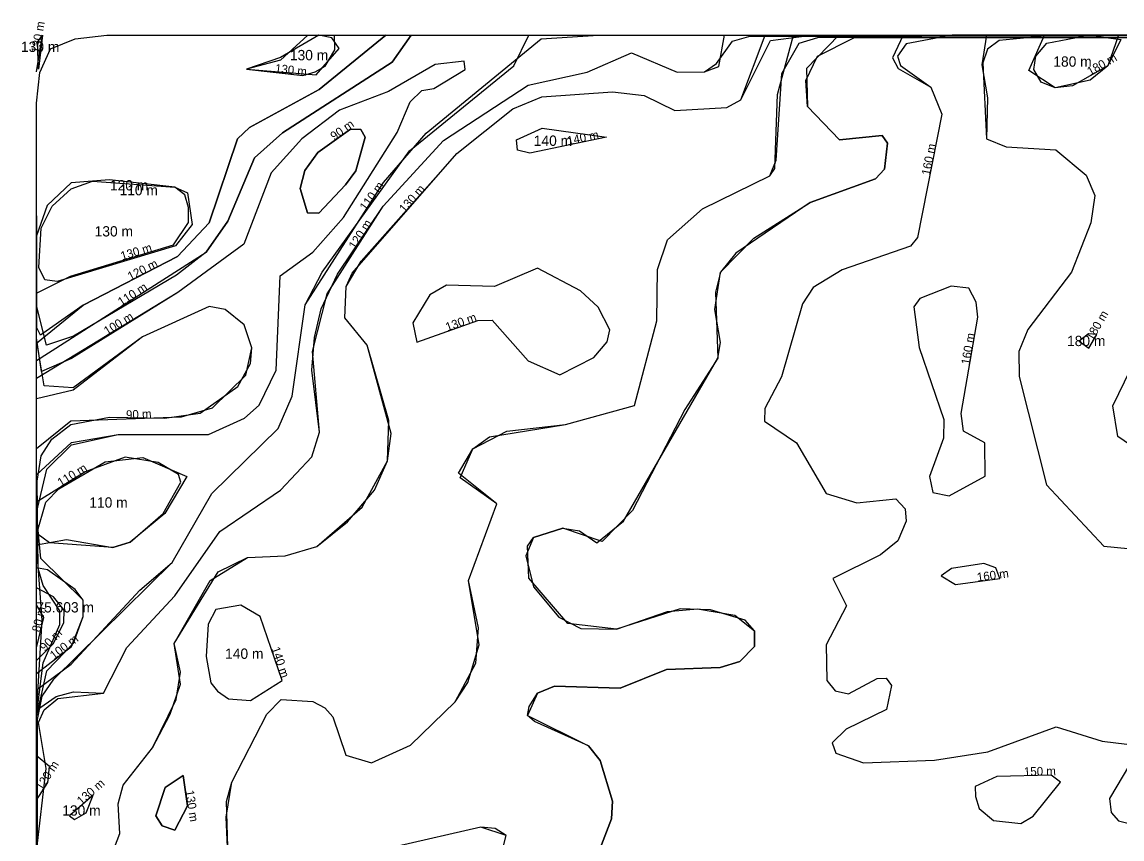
# Model space of a CAD drawing. Extents: x 120.7465 to 120.8269, y 14.0376 to 14.0711.
# Drawn here: x 120.74655 to 120.75762, y 14.06288 to 14.07111 of the extents above; entities that cross this region are included whole.
import ezdxf
from ezdxf.enums import TextEntityAlignment as Align

# ---------------------------------------------------------------- set-up
doc = ezdxf.new("R2010")
doc.units = 0
doc.header["$MEASUREMENT"] = 0
for name, color, linetype in [('Contour_Line_Intermediate', 7, 'Continuous'), ('Contour_Line_Major', 7, 'Continuous'), ('FEATURE_LABEL', 7, 'Continuous'), ('Iso-height_Area', 7, 'Continuous'), ('Minimum_Elevation_Location', 7, 'Continuous')]:
    doc.layers.add(name, color=color, linetype=linetype)

msp = doc.modelspace()

# ---------------------------------------------------------------- linework, layer by layer
at = {"layer": 'Contour_Line_Intermediate', "color": 36}
for points in [[(120.746696, 14.064382), (120.747047, 14.06464), (120.747735, 14.065386), (120.748062, 14.065665), (120.74846, 14.06636), (120.749129, 14.067014), (120.749271, 14.067339), (120.7494, 14.068258), (120.749573, 14.068588), (120.750451, 14.069811), (120.751502, 14.070665), (120.751651, 14.070974)], [(120.746696, 14.067697), (120.748405, 14.068789), (120.748624, 14.0691), (120.74889, 14.06974), (120.749173, 14.069992), (120.750277, 14.070703), (120.750469, 14.070974)], [(120.746696, 14.064175), (120.746895, 14.064313), (120.747069, 14.064362), (120.747371, 14.064346), (120.747606, 14.064806), (120.748089, 14.065328), (120.748543, 14.065977), (120.749153, 14.066392), (120.749469, 14.066728), (120.749545, 14.066976), (120.749476, 14.067789), (120.749621, 14.068368), (120.750187, 14.069253), (120.750794, 14.069914), (120.751644, 14.070471), (120.75224, 14.070601), (120.752686, 14.070798), (120.753145, 14.070601), (120.753422, 14.070606), (120.753565, 14.07066), (120.753622, 14.070974)], [(120.746696, 14.067874), (120.747166, 14.068254), (120.748115, 14.068745), (120.748433, 14.069084), (120.74872, 14.069929), (120.748839, 14.070045), (120.749542, 14.070428), (120.750214, 14.070974)], [(120.746696, 14.070604), (120.746758, 14.070974)], [(120.747359, 14.062468), (120.747534, 14.062933), (120.747519, 14.063234), (120.747568, 14.063422), (120.747864, 14.063797), (120.748103, 14.064285), (120.748147, 14.06456), (120.748083, 14.064847), (120.748525, 14.06557), (120.748821, 14.065715), (120.7492, 14.06573), (120.749518, 14.065824), (120.749973, 14.06622), (120.750231, 14.066686), (120.750243, 14.067095), (120.750025, 14.067851), (120.7498, 14.068129), (120.749812, 14.068445), (120.749875, 14.068578), (120.750929, 14.069782), (120.751492, 14.070233), (120.751782, 14.070353), (120.752494, 14.070404), (120.752812, 14.070367), (120.753122, 14.070215), (120.753645, 14.070245), (120.753788, 14.070322), (120.754032, 14.070974)], [(120.74863, 14.062571), (120.748605, 14.063098), (120.748664, 14.06345), (120.749014, 14.064136), (120.749158, 14.064284), (120.749478, 14.064263), (120.749598, 14.0642), (120.74968, 14.064108), (120.749809, 14.063723), (120.750069, 14.063646), (120.750462, 14.063824), (120.750912, 14.06426), (120.75112, 14.064651), (120.751146, 14.065005), (120.751045, 14.065482), (120.751331, 14.066255), (120.750946, 14.066562), (120.751087, 14.066807), (120.751258, 14.066929), (120.75202, 14.067052), (120.752715, 14.067246), (120.75294, 14.068099), (120.752949, 14.068614), (120.753049, 14.068913), (120.753402, 14.069226), (120.754078, 14.069559), (120.75413, 14.069631), (120.754156, 14.070376), (120.754315, 14.070974)], [(120.749429, 14.070974), (120.749152, 14.070722), (120.748811, 14.070632), (120.749376, 14.070568), (120.7495, 14.070605), (120.749602, 14.070662), (120.749701, 14.070826), (120.749696, 14.070974)], [(120.754774, 14.070974), (120.754448, 14.07064), (120.754459, 14.070258), (120.754781, 14.069922), (120.75521, 14.069963), (120.755264, 14.069887), (120.755233, 14.069624), (120.755143, 14.069529), (120.754483, 14.069289), (120.753737, 14.068778), (120.753581, 14.068587), (120.753532, 14.068386), (120.753554, 14.067723), (120.753224, 14.067205), (120.752697, 14.066186), (120.752389, 14.065876), (120.751996, 14.066008), (120.751699, 14.065914), (120.751622, 14.065732), (120.751698, 14.065418), (120.751955, 14.065112), (120.752177, 14.065), (120.752534, 14.064992), (120.753048, 14.06517), (120.753349, 14.065198), (120.753726, 14.065132), (120.753924, 14.064974), (120.753925, 14.064817), (120.753775, 14.064665), (120.753578, 14.064607), (120.753037, 14.064584), (120.752571, 14.064397), (120.75191, 14.064418), (120.751739, 14.064348), (120.751638, 14.064122), (120.752252, 14.063816), (120.75237, 14.06367), (120.752493, 14.063259), (120.752483, 14.063083), (120.752349, 14.062731)], [(120.75542, 14.070974), (120.755314, 14.070747), (120.75537, 14.07064), (120.755699, 14.070451), (120.755811, 14.070179), (120.755566, 14.068936), (120.755495, 14.06885), (120.754807, 14.068611), (120.754515, 14.068434), (120.754408, 14.068269), (120.754197, 14.067533), (120.754027, 14.067215), (120.754023, 14.067086), (120.754348, 14.066868), (120.754645, 14.066358), (120.754955, 14.066266), (120.755345, 14.066305), (120.75544, 14.066205), (120.755451, 14.06608), (120.755367, 14.065883), (120.755191, 14.06574), (120.754713, 14.065501), (120.754851, 14.065226), (120.754645, 14.064835), (120.754653, 14.064474), (120.754737, 14.06437), (120.754869, 14.064339), (120.755159, 14.064496), (120.755248, 14.064499), (120.755303, 14.064425), (120.755253, 14.064183), (120.754845, 14.063986), (120.754706, 14.063848), (120.754742, 14.063744), (120.75502, 14.063644), (120.755737, 14.063672), (120.756272, 14.063755), (120.756961, 14.064008), (120.757423, 14.063864), (120.758032, 14.063791)], [(120.756258, 14.070974), (120.756213, 14.070677), (120.756269, 14.070345), (120.75626, 14.069931), (120.756458, 14.069851), (120.756956, 14.069819), (120.757261, 14.069564), (120.757351, 14.06936), (120.757311, 14.069085), (120.757114, 14.068589), (120.756675, 14.068011), (120.756586, 14.06779), (120.756588, 14.067537), (120.756864, 14.066447), (120.757439, 14.065829), (120.757681, 14.065803)], [(120.757587, 14.070974), (120.757481, 14.070666), (120.757124, 14.070465), (120.756952, 14.070443), (120.756686, 14.07062), (120.756843, 14.070974)], [(120.746696, 14.066547), (120.747049, 14.066873), (120.74752, 14.066953), (120.748429, 14.066953), (120.74879, 14.067116), (120.748937, 14.067249), (120.749108, 14.0676), (120.74915, 14.06855), (120.749478, 14.068788), (120.749788, 14.069139), (120.750328, 14.069993), (120.750457, 14.070304), (120.750574, 14.070419), (120.750697, 14.070438), (120.751011, 14.070628), (120.751, 14.070712), (120.750709, 14.070681), (120.75024, 14.070406), (120.749747, 14.070219), (120.749366, 14.069929), (120.74906, 14.069588), (120.748784, 14.068869), (120.748119, 14.068384), (120.746696, 14.067516)], [(120.750004, 14.069948), (120.749912, 14.06961), (120.749806, 14.069469), (120.749537, 14.069182), (120.749426, 14.069184), (120.749349, 14.069431), (120.749398, 14.069612), (120.749529, 14.069793), (120.749857, 14.070028), (120.74996, 14.070024), (120.750004, 14.069948)], [(120.752433, 14.069948), (120.751663, 14.069786), (120.751537, 14.069817), (120.751527, 14.06992), (120.751788, 14.070038), (120.752433, 14.069948)], [(120.746696, 14.068377), (120.74704, 14.068549), (120.748076, 14.068863), (120.748226, 14.069089), (120.748226, 14.06924), (120.748191, 14.069365), (120.748088, 14.069445), (120.747433, 14.069517), (120.747047, 14.069486), (120.746804, 14.069258), (120.746696, 14.068954)], [(120.752467, 14.068007), (120.752351, 14.068236), (120.752173, 14.068399), (120.751741, 14.068629), (120.751307, 14.068442), (120.750824, 14.068458), (120.750656, 14.068358), (120.750486, 14.068078), (120.750525, 14.067881), (120.751139, 14.068102), (120.751282, 14.068104), (120.751647, 14.067695), (120.751963, 14.067555), (120.752308, 14.067727), (120.752441, 14.067885), (120.752467, 14.068007)], [(120.756247, 14.066533), (120.756242, 14.06687), (120.756029, 14.066985), (120.756004, 14.067165), (120.756172, 14.068134), (120.756156, 14.068284), (120.756082, 14.068425), (120.755903, 14.068448), (120.755589, 14.068321), (120.755529, 14.06824), (120.755581, 14.067829), (120.755829, 14.067103), (120.755825, 14.066917), (120.755685, 14.06653), (120.755718, 14.066368), (120.755884, 14.066336), (120.756247, 14.066533)], [(120.746696, 14.066811), (120.747041, 14.067089), (120.748157, 14.067129), (120.748467, 14.067221), (120.748804, 14.067551), (120.748863, 14.067826), (120.748787, 14.068056), (120.748594, 14.068211), (120.748434, 14.068242), (120.747765, 14.067936), (120.747067, 14.0674), (120.746696, 14.067311)], [(120.757369, 14.06796), (120.757287, 14.067968), (120.757192, 14.067893), (120.757289, 14.067822), (120.757369, 14.06796)], [(120.757975, 14.066664), (120.757582, 14.066931), (120.757531, 14.067241), (120.757709, 14.067608)], [(120.746696, 14.065841), (120.747, 14.065895), (120.747464, 14.065814), (120.74764, 14.065868), (120.747971, 14.066158), (120.748149, 14.066472), (120.748126, 14.06655), (120.747921, 14.066672), (120.74759, 14.066726), (120.747186, 14.066576), (120.746696, 14.066272)], [(120.746696, 14.064547), (120.747049, 14.064817), (120.747167, 14.065121), (120.747165, 14.065283), (120.747086, 14.06539), (120.746807, 14.065591), (120.746696, 14.065608)], [(120.756393, 14.065502), (120.756352, 14.065611), (120.756231, 14.065653), (120.755906, 14.065604), (120.755804, 14.065529), (120.755946, 14.065442), (120.756393, 14.065502)], [(120.746696, 14.064676), (120.746866, 14.064847), (120.746971, 14.065058), (120.746976, 14.065184), (120.746867, 14.065316), (120.746696, 14.065408)], [(120.746696, 14.064805), (120.746769, 14.065108), (120.746696, 14.065236)], [(120.74917, 14.064476), (120.748948, 14.06512), (120.748753, 14.065234), (120.748502, 14.065189), (120.748423, 14.065043), (120.748406, 14.064717), (120.748451, 14.064452), (120.748519, 14.064368), (120.748629, 14.06429), (120.748849, 14.064272), (120.74917, 14.064476)], [(120.746696, 14.063271), (120.746809, 14.063449), (120.746829, 14.063607), (120.746696, 14.063716)], [(120.7577, 14.063627), (120.757499, 14.063287), (120.757513, 14.063146), (120.757589, 14.063061), (120.758007, 14.062958)], [(120.748218, 14.063213), (120.74809, 14.062969), (120.747962, 14.063011), (120.747899, 14.063112), (120.747991, 14.063398), (120.748172, 14.063517), (120.748218, 14.063213)], [(120.757004, 14.06345), (120.756911, 14.063521), (120.756362, 14.063508), (120.756145, 14.063406), (120.75615, 14.063305), (120.756184, 14.063184), (120.756331, 14.063066), (120.756605, 14.063036), (120.75673, 14.063109), (120.757004, 14.06345)], [(120.747268, 14.06332), (120.74703, 14.063112), (120.747079, 14.063076), (120.747195, 14.063141), (120.747268, 14.06332)], [(120.751294, 14.062398), (120.751425, 14.062912), (120.751168, 14.062997), (120.75032, 14.062804)]]:
    msp.add_lwpolyline(points, dxfattribs=at)
at = {"layer": 'Contour_Line_Major', "color": 36}
for points in [[(120.754774, 14.070974), (120.754448, 14.07064), (120.754459, 14.070258), (120.754781, 14.069922), (120.75521, 14.069963), (120.755264, 14.069887), (120.755233, 14.069624), (120.755143, 14.069529), (120.754483, 14.069289), (120.753737, 14.068778), (120.753581, 14.068587), (120.753532, 14.068386), (120.753554, 14.067723), (120.753224, 14.067205), (120.752697, 14.066186), (120.752389, 14.065876), (120.751996, 14.066008), (120.751699, 14.065914), (120.751622, 14.065732), (120.751698, 14.065418), (120.751955, 14.065112), (120.752177, 14.065), (120.752534, 14.064992), (120.753048, 14.06517), (120.753349, 14.065198), (120.753726, 14.065132), (120.753924, 14.064974), (120.753925, 14.064817), (120.753775, 14.064665), (120.753578, 14.064607), (120.753037, 14.064584), (120.752571, 14.064397), (120.75191, 14.064418), (120.751739, 14.064348), (120.751638, 14.064122), (120.752252, 14.063816), (120.75237, 14.06367), (120.752493, 14.063259), (120.752483, 14.063083), (120.752349, 14.062731)], [(120.746696, 14.066547), (120.747049, 14.066873), (120.74752, 14.066953), (120.748429, 14.066953), (120.74879, 14.067116), (120.748937, 14.067249), (120.749108, 14.0676), (120.74915, 14.06855), (120.749478, 14.068788), (120.749788, 14.069139), (120.750328, 14.069993), (120.750457, 14.070304), (120.750574, 14.070419), (120.750697, 14.070438), (120.751011, 14.070628), (120.751, 14.070712), (120.750709, 14.070681), (120.75024, 14.070406), (120.749747, 14.070219), (120.749366, 14.069929), (120.74906, 14.069588), (120.748784, 14.068869), (120.748119, 14.068384), (120.746696, 14.067516)], [(120.746696, 14.064547), (120.747049, 14.064817), (120.747167, 14.065121), (120.747165, 14.065283), (120.747086, 14.06539), (120.746807, 14.065591), (120.746696, 14.065608)], [(120.757004, 14.06345), (120.756911, 14.063521), (120.756362, 14.063508), (120.756145, 14.063406), (120.75615, 14.063305), (120.756184, 14.063184), (120.756331, 14.063066), (120.756605, 14.063036), (120.75673, 14.063109), (120.757004, 14.06345)]]:
    msp.add_lwpolyline(points, dxfattribs=at)
at = {"layer": 'Iso-height_Area', "color": 140}
msp.add_polyline3d([(120.819881, 14.070974, 50), (120.825891, 14.070974, 50), (120.826209, 14.070939, 50), (120.826457, 14.070837, 50), (120.826563, 14.070598, 50), (120.826598, 14.07029, 50), (120.826598, 14.038487, 50), (120.826563, 14.038179, 50), (120.826457, 14.037939, 50), (120.826209, 14.037837, 50), (120.825891, 14.037803, 50), (120.763666, 14.037803, 50), (120.747403, 14.037803, 50), (120.747085, 14.037837, 50), (120.746837, 14.037939, 50), (120.746731, 14.038179, 50), (120.746696, 14.038487, 50), (120.746696, 14.065502, 50), (120.746696, 14.07029, 50), (120.746731, 14.070598, 50), (120.746837, 14.070837, 50), (120.747085, 14.070939, 50), (120.747403, 14.070974, 50), (120.819881, 14.070974, 50)], close=True, dxfattribs=at)
at = {"layer": 'Iso-height_Area', "color": 120}
for points in [[(120.746696, 14.042609, 100), (120.746696, 14.064107, 100), (120.746801, 14.064573, 100), (120.747069, 14.064852, 100), (120.747167, 14.065121, 100), (120.747165, 14.065283, 100), (120.74674, 14.065704, 100), (120.746696, 14.066164, 100), (120.746801, 14.066605, 100), (120.747049, 14.06685, 100), (120.74752, 14.066953, 100), (120.748429, 14.066953, 100), (120.74879, 14.067116, 100), (120.748937, 14.067249, 100), (120.749108, 14.0676, 100), (120.74915, 14.06855, 100), (120.749478, 14.068788, 100), (120.749788, 14.069139, 100), (120.750328, 14.069993, 100), (120.750457, 14.070304, 100), (120.750574, 14.070419, 100), (120.750697, 14.070438, 100), (120.751011, 14.070628, 100), (120.751, 14.070712, 100), (120.750709, 14.070681, 100), (120.75024, 14.070406, 100), (120.749747, 14.070219, 100), (120.749366, 14.069929, 100), (120.74906, 14.069588, 100), (120.748784, 14.068869, 100), (120.748119, 14.068384, 100), (120.74705, 14.067717, 100), (120.746746, 14.067588, 100), (120.746696, 14.067926, 100), (120.746696, 14.07029, 100), (120.746731, 14.070598, 100), (120.746837, 14.070837, 100), (120.747085, 14.070939, 100), (120.747403, 14.070974, 100), (120.805385, 14.070974, 100)], [(120.746696, 14.038487, 90), (120.746696, 14.06412, 90), (120.746762, 14.064653, 90), (120.746931, 14.065038, 90), (120.746933, 14.065175, 90), (120.746763, 14.065432, 90), (120.746714, 14.065604, 90), (120.746702, 14.066482, 90), (120.746744, 14.066738, 90), (120.746852, 14.066905, 90), (120.747041, 14.067053, 90), (120.747431, 14.067126, 90), (120.747986, 14.067116, 90), (120.748344, 14.067169, 90), (120.748724, 14.067437, 90), (120.74885, 14.067667, 90), (120.748863, 14.067826, 90), (120.748787, 14.068056, 90), (120.748594, 14.068211, 90), (120.748434, 14.068242, 90), (120.747765, 14.067936, 90), (120.747067, 14.067424, 90), (120.746773, 14.067442, 90), (120.746696, 14.067906, 90), (120.746696, 14.07029, 90), (120.746731, 14.070598, 90), (120.746837, 14.070837, 90), (120.747085, 14.070939, 90), (120.747403, 14.070974, 90), (120.81387, 14.070974, 90)], [(120.746696, 14.042609, 100), (120.746696, 14.064107, 100), (120.746801, 14.064573, 100), (120.747069, 14.064852, 100), (120.747167, 14.065121, 100), (120.747165, 14.065283, 100), (120.74674, 14.065704, 100), (120.746696, 14.066164, 100), (120.746801, 14.066605, 100), (120.747049, 14.06685, 100), (120.74752, 14.066953, 100), (120.748429, 14.066953, 100), (120.74879, 14.067116, 100), (120.748937, 14.067249, 100), (120.749108, 14.0676, 100), (120.74915, 14.06855, 100), (120.749478, 14.068788, 100), (120.749788, 14.069139, 100), (120.750328, 14.069993, 100), (120.750457, 14.070304, 100), (120.750574, 14.070419, 100), (120.750697, 14.070438, 100), (120.751011, 14.070628, 100), (120.751, 14.070712, 100), (120.750709, 14.070681, 100), (120.75024, 14.070406, 100), (120.749747, 14.070219, 100), (120.749366, 14.069929, 100), (120.74906, 14.069588, 100), (120.748784, 14.068869, 100), (120.748119, 14.068384, 100), (120.74705, 14.067717, 100), (120.746746, 14.067588, 100), (120.746696, 14.067926, 100), (120.746696, 14.07029, 100), (120.746731, 14.070598, 100), (120.746837, 14.070837, 100), (120.747085, 14.070939, 100), (120.747403, 14.070974, 100), (120.805385, 14.070974, 100)], [(120.746696, 14.062749, 120), (120.746793, 14.063589, 120), (120.746717, 14.064053, 120), (120.746774, 14.064181, 120), (120.746911, 14.064295, 120), (120.747371, 14.064346, 120), (120.747606, 14.064806, 120), (120.748089, 14.065328, 120), (120.748543, 14.065977, 120), (120.749153, 14.066392, 120), (120.749469, 14.066728, 120), (120.749545, 14.066976, 120), (120.749469, 14.067601, 120), (120.749494, 14.067929, 120), (120.749562, 14.06822, 120), (120.749726, 14.068568, 120), (120.750187, 14.069253, 120), (120.750794, 14.069914, 120), (120.751644, 14.070471, 120), (120.75224, 14.070601, 120), (120.752686, 14.070798, 120), (120.753145, 14.070601, 120), (120.753422, 14.070606, 120), (120.753543, 14.070688, 120), (120.753702, 14.070916, 120), (120.753867, 14.070962, 120), (120.760838, 14.070974, 120)], [(120.746718, 14.043381, 110), (120.746708, 14.064081, 110), (120.746755, 14.064318, 110), (120.746872, 14.064489, 110), (120.748062, 14.065665, 110), (120.74846, 14.06636, 110), (120.749129, 14.067014, 110), (120.749271, 14.067339, 110), (120.7494, 14.068258, 110), (120.75019, 14.069491, 110), (120.75062, 14.069987, 110), (120.751777, 14.070938, 110), (120.752353, 14.070974, 110), (120.806446, 14.070974, 110)]]:
    msp.add_polyline3d(points, dxfattribs=at)
at = {"layer": 'Iso-height_Area', "color": 4}
msp.add_polyline3d([(120.819881, 14.070974, 70), (120.825891, 14.070974, 70), (120.826209, 14.070939, 70), (120.826457, 14.070837, 70), (120.826563, 14.070598, 70), (120.826598, 14.07029, 70), (120.826598, 14.038487, 70), (120.826563, 14.038179, 70), (120.826457, 14.037939, 70), (120.826209, 14.037837, 70), (120.825891, 14.037803, 70), (120.763666, 14.037803, 70), (120.747403, 14.037803, 70), (120.747085, 14.037837, 70), (120.746837, 14.037939, 70), (120.746731, 14.038179, 70), (120.746696, 14.038487, 70), (120.746696, 14.065502, 70), (120.746696, 14.07029, 70), (120.746731, 14.070598, 70), (120.746837, 14.070837, 70), (120.747085, 14.070939, 70), (120.747403, 14.070974, 70), (120.819881, 14.070974, 70)], close=True, dxfattribs=at)
msp.add_polyline3d([(120.825891, 14.037803, 80), (120.763666, 14.037803, 80), (120.747403, 14.037803, 80), (120.747085, 14.037837, 80), (120.746837, 14.037939, 80), (120.746731, 14.038179, 80), (120.746696, 14.038487, 80), (120.746696, 14.064133, 80), (120.746752, 14.065081, 80), (120.746696, 14.065852, 80), (120.746696, 14.068238, 80), (120.746696, 14.07029, 80), (120.746731, 14.070598, 80), (120.746837, 14.070837, 80), (120.747085, 14.070939, 80), (120.747403, 14.070974, 80), (120.819174, 14.070974, 80)], dxfattribs=at)
at = {"layer": 'Iso-height_Area', "color": 120}
for points in [[(120.750469, 14.070974, 110), (120.750277, 14.070703, 110), (120.749173, 14.069992, 110), (120.74889, 14.06974, 110), (120.748624, 14.0691, 110), (120.748405, 14.068789, 110), (120.748106, 14.068558, 110), (120.747069, 14.067943, 110), (120.746796, 14.067854, 110), (120.746696, 14.068252, 110), (120.746696, 14.07029, 110), (120.746731, 14.070598, 110), (120.746837, 14.070837, 110), (120.747085, 14.070939, 110), (120.747403, 14.070974, 110), (120.750469, 14.070974, 110)], [(120.750214, 14.070974, 120), (120.749542, 14.070428, 120), (120.748839, 14.070045, 120), (120.74872, 14.069929, 120), (120.748433, 14.069084, 120), (120.748115, 14.068745, 120), (120.747166, 14.068254, 120), (120.746738, 14.067952, 120), (120.746699, 14.068028, 120), (120.746696, 14.07029, 120), (120.746731, 14.070598, 120), (120.746837, 14.070837, 120), (120.747085, 14.070939, 120), (120.747403, 14.070974, 120), (120.750214, 14.070974, 120)], [(120.750004, 14.069948, 0), (120.74996, 14.070024, 0), (120.749857, 14.070028, 0), (120.749529, 14.069793, 0), (120.749398, 14.069612, 0), (120.749349, 14.069431, 0), (120.749426, 14.069184, 0), (120.749537, 14.069182, 0), (120.749806, 14.069469, 0), (120.749912, 14.06961, 0), (120.750004, 14.069948, 0)], [(120.74821, 14.066528, 110), (120.747988, 14.066158, 110), (120.74764, 14.065868, 110), (120.747464, 14.065814, 110), (120.746828, 14.065862, 110), (120.746701, 14.065955, 110), (120.746789, 14.06627, 110), (120.74692, 14.066404, 110), (120.747387, 14.066677, 110), (120.747767, 14.066722, 110), (120.74821, 14.066528, 110)]]:
    msp.add_polyline3d(points, close=True, dxfattribs=at)
at = {"layer": 'Iso-height_Area', "color": 110}
for points in [[(120.746758, 14.070974, 130), (120.746715, 14.070633, 130), (120.746708, 14.070905, 130), (120.746758, 14.070974, 130)], [(120.749742, 14.070842, 130), (120.749671, 14.070947, 130), (120.749539, 14.070974, 130), (120.749152, 14.07075, 130), (120.748811, 14.070632, 130), (120.749513, 14.070575, 130), (120.749742, 14.070842, 130)], [(120.752433, 14.069948, 140), (120.751663, 14.069786, 140), (120.751537, 14.069817, 140), (120.751527, 14.06992, 140), (120.751788, 14.070038, 140), (120.752433, 14.069948, 140)], [(120.748262, 14.069069, 130), (120.748096, 14.068853, 130), (120.746905, 14.068493, 130), (120.74678, 14.06851, 130), (120.74672, 14.068635, 130), (120.746744, 14.069031, 130), (120.746854, 14.069251, 130), (120.747047, 14.069427, 130), (120.74726, 14.069505, 130), (120.748088, 14.069445, 130), (120.748215, 14.069388, 130), (120.748262, 14.069069, 130)], [(120.752467, 14.068007, 0), (120.752351, 14.068236, 0), (120.752173, 14.068399, 0), (120.751741, 14.068629, 0), (120.751307, 14.068442, 0), (120.750824, 14.068458, 0), (120.750656, 14.068358, 0), (120.750486, 14.068078, 0), (120.750525, 14.067881, 0), (120.751139, 14.068102, 0), (120.751282, 14.068104, 0), (120.751647, 14.067695, 0), (120.751963, 14.067555, 0), (120.752308, 14.067727, 0), (120.752441, 14.067885, 0), (120.752467, 14.068007, 0)], [(120.74917, 14.064476, 140), (120.748948, 14.06512, 140), (120.748753, 14.065234, 140), (120.748502, 14.065189, 140), (120.748423, 14.065043, 140), (120.748406, 14.064717, 140), (120.748451, 14.064452, 140), (120.748519, 14.064368, 140), (120.748629, 14.06429, 140), (120.748849, 14.064272, 140), (120.74917, 14.064476, 140)], [(120.748218, 14.063213, 0), (120.748172, 14.063517, 0), (120.747991, 14.063398, 0), (120.747899, 14.063112, 0), (120.747962, 14.063011, 0), (120.74809, 14.062969, 0), (120.748218, 14.063213, 0)], [(120.757004, 14.06345, 0), (120.756911, 14.063521, 0), (120.756362, 14.063508, 0), (120.756145, 14.063406, 0), (120.75615, 14.063305, 0), (120.756184, 14.063184, 0), (120.756331, 14.063066, 0), (120.756605, 14.063036, 0), (120.75673, 14.063109, 0), (120.757004, 14.06345, 0)], [(120.757004, 14.06345, 0), (120.756911, 14.063521, 0), (120.756362, 14.063508, 0), (120.756145, 14.063406, 0), (120.75615, 14.063305, 0), (120.756184, 14.063184, 0), (120.756331, 14.063066, 0), (120.756605, 14.063036, 0), (120.75673, 14.063109, 0), (120.757004, 14.06345, 0)], [(120.747268, 14.06332, 130), (120.74703, 14.063112, 130), (120.747079, 14.063076, 130), (120.747195, 14.063141, 130), (120.747268, 14.06332, 130)]]:
    msp.add_polyline3d(points, close=True, dxfattribs=at)
for points in [[(120.747359, 14.062468, 130), (120.747534, 14.062933, 130), (120.747519, 14.063234, 130), (120.747568, 14.063422, 130), (120.747864, 14.063797, 130), (120.748042, 14.064137, 130), (120.748146, 14.064438, 130), (120.748083, 14.064847, 130), (120.748443, 14.065481, 130), (120.748821, 14.065715, 130), (120.7492, 14.06573, 130), (120.749518, 14.065824, 130), (120.749826, 14.066074, 130), (120.750099, 14.066392, 130), (120.750231, 14.066686, 130), (120.750265, 14.066963, 130), (120.750025, 14.067851, 130), (120.7498, 14.068129, 130), (120.749812, 14.068445, 130), (120.749966, 14.0687, 130), (120.750929, 14.069782, 130), (120.751492, 14.070233, 130), (120.751782, 14.070353, 130), (120.752494, 14.070404, 130), (120.752812, 14.070367, 130), (120.753122, 14.070215, 130), (120.753645, 14.070245, 130), (120.753788, 14.070322, 130), (120.754085, 14.070921, 130), (120.7545, 14.070974, 130), (120.805032, 14.070974, 130)], [(120.74863, 14.062571, 140), (120.748608, 14.063255, 140), (120.748664, 14.06345, 140), (120.749014, 14.064136, 140), (120.749158, 14.064284, 140), (120.749478, 14.064263, 140), (120.749598, 14.0642, 140), (120.74968, 14.064108, 140), (120.749809, 14.063723, 140), (120.750069, 14.063646, 140), (120.750462, 14.063824, 140), (120.750912, 14.06426, 140), (120.751038, 14.064454, 140), (120.751153, 14.064833, 140), (120.751045, 14.065482, 140), (120.751331, 14.066255, 140), (120.75096, 14.066515, 140), (120.751087, 14.066807, 140), (120.751431, 14.066986, 140), (120.75202, 14.067052, 140), (120.752715, 14.067246, 140), (120.75294, 14.068099, 140), (120.752949, 14.068614, 140), (120.753049, 14.068913, 140), (120.753402, 14.069226, 140), (120.754078, 14.069559, 140), (120.754141, 14.069716, 140), (120.754198, 14.070589, 140), (120.754372, 14.070895, 140), (120.754561, 14.070951, 140), (120.787708, 14.070974, 140)], [(120.752349, 14.062731, 150), (120.752483, 14.063083, 150), (120.752493, 14.063259, 150), (120.75237, 14.06367, 150), (120.752252, 14.063816, 150), (120.751711, 14.064063, 150), (120.751638, 14.064122, 150), (120.751655, 14.064212, 150), (120.751739, 14.064348, 150), (120.75191, 14.064418, 150), (120.752571, 14.064397, 150), (120.753037, 14.064584, 150), (120.753578, 14.064607, 150), (120.753775, 14.064665, 150), (120.753925, 14.064817, 150), (120.753924, 14.064974, 150), (120.753831, 14.065083, 150), (120.753482, 14.065185, 150), (120.753174, 14.065197, 150), (120.752534, 14.064992, 150), (120.752045, 14.065049, 150), (120.751651, 14.065506, 150), (120.751639, 14.065828, 150), (120.751699, 14.065914, 150), (120.751996, 14.066008, 150), (120.752163, 14.065981, 150), (120.752336, 14.065862, 150), (120.752605, 14.066081, 150), (120.753554, 14.067723, 150), (120.75358, 14.06788, 150), (120.753523, 14.068213, 150), (120.753581, 14.068587, 150), (120.753916, 14.06893, 150), (120.754483, 14.069289, 150), (120.755143, 14.069529, 150), (120.755233, 14.069624, 150), (120.755264, 14.069887, 150), (120.75521, 14.069963, 150), (120.754781, 14.069922, 150), (120.754459, 14.070258, 150), (120.754442, 14.070519, 150), (120.754559, 14.070762, 150), (120.754923, 14.070947, 150), (120.800789, 14.070974, 150)], [(120.752349, 14.062731, 150), (120.752483, 14.063083, 150), (120.752493, 14.063259, 150), (120.75237, 14.06367, 150), (120.752252, 14.063816, 150), (120.751711, 14.064063, 150), (120.751638, 14.064122, 150), (120.751655, 14.064212, 150), (120.751739, 14.064348, 150), (120.75191, 14.064418, 150), (120.752571, 14.064397, 150), (120.753037, 14.064584, 150), (120.753578, 14.064607, 150), (120.753775, 14.064665, 150), (120.753925, 14.064817, 150), (120.753924, 14.064974, 150), (120.753831, 14.065083, 150), (120.753482, 14.065185, 150), (120.753174, 14.065197, 150), (120.752534, 14.064992, 150), (120.752045, 14.065049, 150), (120.751651, 14.065506, 150), (120.751639, 14.065828, 150), (120.751699, 14.065914, 150), (120.751996, 14.066008, 150), (120.752163, 14.065981, 150), (120.752336, 14.065862, 150), (120.752605, 14.066081, 150), (120.753554, 14.067723, 150), (120.75358, 14.06788, 150), (120.753523, 14.068213, 150), (120.753581, 14.068587, 150), (120.753916, 14.06893, 150), (120.754483, 14.069289, 150), (120.755143, 14.069529, 150), (120.755233, 14.069624, 150), (120.755264, 14.069887, 150), (120.75521, 14.069963, 150), (120.754781, 14.069922, 150), (120.754459, 14.070258, 150), (120.754442, 14.070519, 150), (120.754559, 14.070762, 150), (120.754923, 14.070947, 150), (120.800789, 14.070974, 150)], [(120.751294, 14.062398, 140), (120.751425, 14.062912, 140), (120.751315, 14.062983, 140), (120.751168, 14.062997, 140), (120.75032, 14.062804, 140)]]:
    msp.add_polyline3d(points, dxfattribs=at)
at = {"layer": 'Iso-height_Area', "color": 100}
for points in [[(120.825891, 14.070974, 160), (120.755912, 14.070974, 160), (120.755452, 14.070887, 160), (120.755364, 14.070762, 160), (120.755393, 14.07067, 160), (120.755699, 14.070451, 160), (120.755811, 14.070179, 160), (120.755566, 14.068936, 160), (120.755495, 14.06885, 160), (120.754807, 14.068611, 160), (120.754515, 14.068434, 160), (120.754408, 14.068269, 160), (120.754197, 14.067533, 160), (120.754027, 14.067215, 160), (120.754023, 14.067086, 160), (120.754348, 14.066868, 160), (120.754645, 14.066358, 160), (120.754955, 14.066266, 160), (120.755345, 14.066305, 160), (120.75544, 14.066205, 160), (120.755451, 14.06608, 160), (120.755367, 14.065883, 160), (120.755191, 14.06574, 160), (120.754713, 14.065501, 160), (120.754851, 14.065226, 160), (120.754645, 14.064835, 160), (120.754653, 14.064474, 160), (120.754737, 14.06437, 160), (120.754869, 14.064339, 160), (120.755159, 14.064496, 160), (120.755248, 14.064499, 160), (120.755303, 14.064425, 160), (120.755253, 14.064183, 160), (120.754845, 14.063986, 160), (120.754706, 14.063848, 160), (120.754742, 14.063744, 160), (120.75502, 14.063644, 160), (120.755737, 14.063672, 160), (120.756272, 14.063755, 160), (120.756961, 14.064008, 160), (120.757423, 14.063864, 160), (120.758032, 14.063791, 160)], [(120.825891, 14.070974, 170), (120.75695, 14.070974, 170), (120.756386, 14.070922, 170), (120.75627, 14.070833, 170), (120.756222, 14.070697, 170), (120.75626, 14.069931, 170), (120.756458, 14.069851, 170), (120.756956, 14.069819, 170), (120.757261, 14.069564, 170), (120.757351, 14.06936, 170), (120.757311, 14.069085, 170), (120.757114, 14.068589, 170), (120.756675, 14.068011, 170), (120.756586, 14.06779, 170), (120.756588, 14.067537, 170), (120.756864, 14.066447, 170), (120.757439, 14.065829, 170), (120.757681, 14.065803, 170)], [(120.757975, 14.066664, 170), (120.757582, 14.066931, 170), (120.757531, 14.067241, 170), (120.757709, 14.067608, 170)], [(120.7577, 14.063627, 160), (120.757499, 14.063287, 160), (120.757513, 14.063146, 160), (120.757589, 14.063061, 160), (120.758007, 14.062958, 160)]]:
    msp.add_polyline3d(points, dxfattribs=at)
for points in [[(120.757611, 14.07093, 180), (120.757481, 14.070666, 180), (120.757304, 14.07052, 180), (120.756952, 14.070443, 180), (120.756811, 14.070503, 180), (120.756735, 14.070628, 180), (120.756756, 14.070763, 180), (120.756865, 14.070894, 180), (120.757288, 14.070974, 180), (120.757611, 14.07093, 180)], [(120.756247, 14.066533, 0), (120.756242, 14.06687, 0), (120.756029, 14.066985, 0), (120.756004, 14.067165, 0), (120.756172, 14.068134, 0), (120.756156, 14.068284, 0), (120.756082, 14.068425, 0), (120.755903, 14.068448, 0), (120.755589, 14.068321, 0), (120.755529, 14.06824, 0), (120.755581, 14.067829, 0), (120.755829, 14.067103, 0), (120.755825, 14.066917, 0), (120.755685, 14.06653, 0), (120.755718, 14.066368, 0), (120.755884, 14.066336, 0), (120.756247, 14.066533, 0)], [(120.757369, 14.06796, 180), (120.757287, 14.067968, 180), (120.757192, 14.067893, 180), (120.757289, 14.067822, 180), (120.757369, 14.06796, 180)], [(120.756393, 14.065502, 0), (120.756352, 14.065611, 0), (120.756231, 14.065653, 0), (120.755906, 14.065604, 0), (120.755804, 14.065529, 0), (120.755946, 14.065442, 0), (120.756393, 14.065502, 0)]]:
    msp.add_polyline3d(points, close=True, dxfattribs=at)
at = {"layer": 'Minimum_Elevation_Location'}
msp.add_point((120.746696, 14.06516, 75.602997), dxfattribs=at)
msp.add_point((120.746696, 14.06516, 75.602997), dxfattribs=at)

# ---------------------------------------------------------------- texts
at = {"layer": 'FEATURE_LABEL', "color": 18}
for s, rotation, p in [('130 m', 80.5, (120.746727, 14.070789)), ('180 m', 29.4, (120.757302, 14.070565)), ('130 m', 353.6, (120.749094, 14.0706)), ('90 m', 35.6, (120.749693, 14.069911)), ('140 m', 11.9, (120.752048, 14.069867)), ('160 m', 78.8, (120.755689, 14.069557)), ('110 m', 54.3, (120.750012, 14.069199)), ('130 m', 48.8, (120.750402, 14.06918)), ('120 m', 57.4, (120.749904, 14.068811)), ('130 m', 16.9, (120.747558, 14.068706)), ('120 m', 27.3, (120.747641, 14.0685)), ('110 m', 32.6, (120.74755, 14.068243)), ('100 m', 31.4, (120.747407, 14.06795)), ('100 m', 31.4, (120.747407, 14.06795)), ('130 m', 19.8, (120.750832, 14.067991)), ('180 m', 60, (120.757329, 14.067891)), ('160 m', 80.2, (120.756088, 14.06765)), ('90 m', 2.1, (120.747599, 14.067109)), ('110 m', 31.8, (120.746941, 14.066424)), ('160 m', 7.6, (120.756169, 14.065472)), ('80 m', 76.5, (120.746732, 14.064957)), ('90 m', 45.1, (120.746781, 14.064762)), ('100 m', 37.4, (120.746872, 14.064682)), ('100 m', 37.4, (120.746872, 14.064682)), ('140 m', 289, (120.749059, 14.064798)), ('120 m', 57.4, (120.746753, 14.06336)), ('150 m', 1.3, (120.756637, 14.063514)), ('150 m', 1.3, (120.756637, 14.063514)), ('130 m', 41.1, (120.747149, 14.063216)), ('130 m', 278.5, (120.748195, 14.063365))]:
    msp.add_text(s, height=0.0000865, rotation=rotation, dxfattribs=at).set_placement(p)
for s, p in [('130 m', (120.746733, 14.070858, 130)), ('130 m', (120.74944, 14.070774, 130)), ('180 m', (120.757125, 14.070709, 180)), ('140 m', (120.751895, 14.069912, 140)), ('120 m', (120.747629, 14.069463, 120)), ('110 m', (120.747725, 14.069414, 110)), ('130 m', (120.747475, 14.068999, 130)), ('180 m', (120.757263, 14.067895, 180)), ('110 m', (120.747421, 14.066268, 110)), ('140 m', (120.748788, 14.064745, 140)), ('130 m', (120.747149, 14.063166, 130))]:
    msp.add_text(s, height=0.0001038, dxfattribs=at).set_placement(p, align=Align.MIDDLE_CENTER)
msp.add_text('75.603 m', height=0.0001038, dxfattribs=at).set_placement((120.746696, 14.06516, 75.602997))
msp.add_text('75.603 m', height=0.0001038, dxfattribs=at).set_placement((120.746696, 14.06516, 75.602997))

doc.saveas('drawing.dxf')
